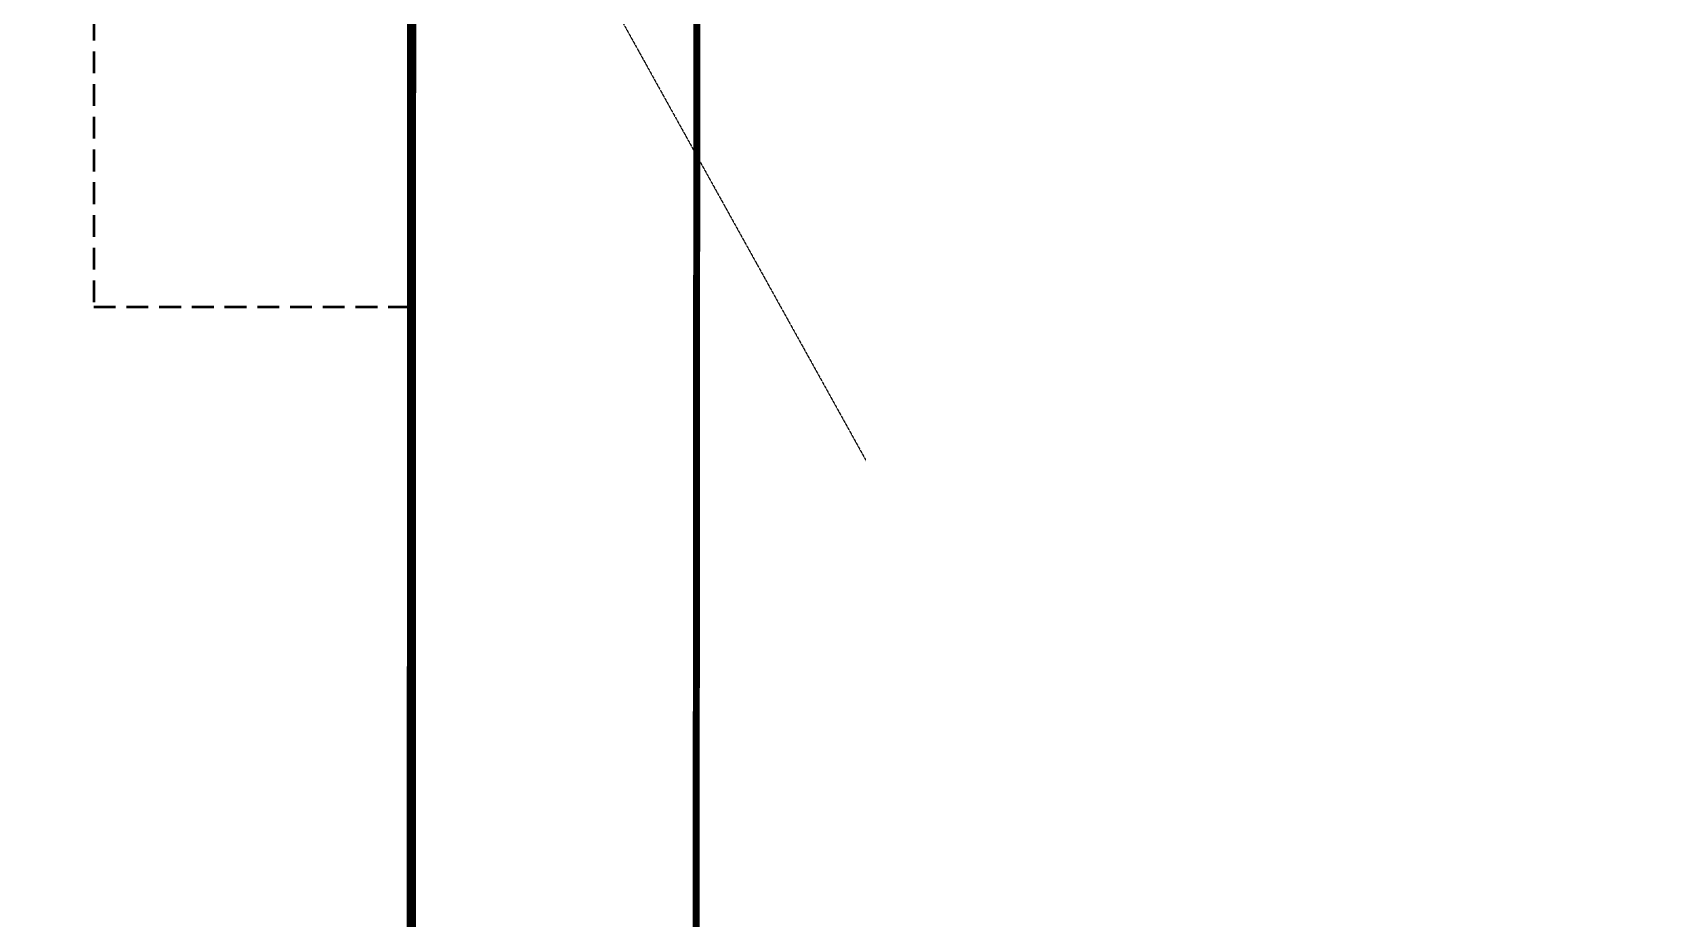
# Model space of a CAD drawing. Header units: centimetres. Extents: x -6122352 to 6876996, y -1694241 to 2592194.
# Drawn here: x 6336 to 10969, y -34852 to -32314 of the extents above; entities that cross this region are included whole.
import ezdxf
from ezdxf.xclip import XClip

# ---------------------------------------------------------------- set-up
doc = ezdxf.new("R2010")
doc.units = ezdxf.units.CM
doc.header["$MEASUREMENT"] = 0
doc.header["$XCLIPFRAME"] = 2
doc.linetypes.add('DASHED2', pattern=[0.375, 0.25, -0.125])
doc.linetypes.add('XR-AR-END-SETTING OUT PLAN$0$23261-XR-AR-SI-GF$0$HIDDEN', pattern=[0.375, 0.25, -0.125])
for name, color, linetype in [('23585-XR-AR-BOUNDARY WALLS AND SETBACKS$0$setback', 7, 'XR-AR-END-SETTING OUT PLAN$0$23261-XR-AR-SI-GF$0$HIDDEN'), ('@MI-REF LAYER', 7, 'Continuous'), ('B_TH_4', 7, 'Continuous')]:
    doc.layers.add(name, color=color, linetype=linetype)
for name, color, linetype, lineweight in [('@ Foundations', 4, 'DASHED2', 50), ('A-ANNO-TEXT', 3, 'Continuous', 25), ('XR-AR-END-SETTING OUT PLAN$0$23585-XR-AR-END-GROUND FLOOR$0$A-GLAZ-SILL', 8, 'Continuous', 5), ('XR-AR-END-SETTING OUT PLAN$0$23585-XR-AR-END-GROUND FLOOR$0$A-GLAZ-WNDO', 232, 'Continuous', 9), ('XR-AR-END-SETTING OUT PLAN$0$23585-XR-AR-END-GROUND FLOOR$0$A-WALL', 7, 'Continuous', 30)]:
    doc.layers.add(name, color=color, linetype=linetype, lineweight=lineweight)
doc.styles.get("Standard").update_dxf_attribs({"font": 'arial.ttf'})
doc.dimstyles.new('LEADER', dxfattribs={"dimtxt": 0.18, "dimasz": 0.25, "dimexe": 0.18, "dimexo": 0.0625, "dimgap": 0.09, "dimtad": 0, "dimtih": 1, "dimtoh": 1, "dimdec": 4, "dimzin": 0, "dimdsep": 46, "dimtxsty": 'Standard', "dimblk": 'DOT', "dimcen": 0.09, "dimadec": 0, "dimazin": 0, "dimtfac": 1, "dimtdec": 4, "dimtofl": 0, "dimtmove": 0, "dimatfit": 3, "dimldrblk": 'DOT', "dimfxl": 1, "dimtolj": 1, "dimtzin": 0, "dimarcsym": 0})

# ---------------------------------------------------------------- blocks, each defined once
blk = doc.blocks.new('23585-XR-AR-BOUNDARY WALLS AND SETBACKS')
at = {"layer": '23585-XR-AR-BOUNDARY WALLS AND SETBACKS$0$setback', "ltscale": 40, "const_width": 0.05}
blk.add_lwpolyline([(496450.1166039872, 2768902.654816253), (496435.739399212, 2768915.828395682), (496431.5844285272, 2768911.293928354), (496427.5310491073, 2768906.870150816), (496423.477649108, 2768902.446350815), (496419.4242262879, 2768898.02272591), (496415.3708491076, 2768893.598950814), (496411.2143615309, 2768889.062660108), (496425.5918737933, 2768875.889272825), (496429.7479994969, 2768880.425195873), (496433.80140178, 2768884.848998366), (496437.8550515898, 2768889.272852725), (496441.9084017799, 2768893.696598366), (496445.9618017811, 2768898.120398366)], close=True, dxfattribs=at)
blk = doc.blocks.new('A$C9d9485f6')
at = {"layer": 'A-ANNO-TEXT', "rotation": 312.4881850805905}
blk.add_blockref('23585-XR-AR-BOUNDARY WALLS AND SETBACKS', (-2377088.534775567, -1504219.252137818), dxfattribs=at)
blk = doc.blocks.new('XR-AR-END-SETTING OUT PLAN')
at = {"layer": 'XR-AR-END-SETTING OUT PLAN$0$23585-XR-AR-END-GROUND FLOOR$0$A-GLAZ-SILL', "color": 8}
blk.add_line((3250.293349877, 17540.34097003937), (3250.10262234509, 14849.99877500534), dxfattribs=at)
at = {"layer": 'XR-AR-END-SETTING OUT PLAN$0$23585-XR-AR-END-GROUND FLOOR$0$A-GLAZ-WNDO', "color": 8}
for p, q in [((3000.293349280953, 17540.3409705162), (3000.102621987462, 14849.99877643585)), ((3150.102621391416, 14849.99877738953), (3150.293349221349, 17540.34097099304)), ((3150.102552130818, 16677.16475534439), (3000.102551653981, 16677.16475582123)), ((3150.103230431676, 15777.16475534439), (3000.103229954839, 15777.16475534439)), ((3150.103230431676, 15727.16475486755), (3000.103229954839, 15727.16475582123)), ((3150.102621510625, 14899.99877643585), (3000.102621987462, 14899.99877595901)), ((3000.102621987462, 14849.99877643585), (3250.10262234509, 14849.99877500534))]:
    blk.add_line(p, q, dxfattribs=at)
for points in [[(3050.102551832795, 16677.16475486755), (3050.103230193257, 15777.16475582123)], [(3050.103229895234, 15727.16475582123), (3050.102622106671, 14899.99877643585)]]:
    blk.add_lwpolyline(points, dxfattribs=at)
at = {"layer": 'XR-AR-END-SETTING OUT PLAN$0$23585-XR-AR-END-GROUND FLOOR$0$A-WALL', "color": 8}
blk.add_lwpolyline([(3000.102068737149, 12899.99910259247), (3250.103869214654, 12899.99910211563), (3250.103198900819, 13749.9988026619), (3250.102675631642, 14849.99877595901), (3000.10211391747, 14849.99877595901)], close=True, dxfattribs=at)
blk = doc.blocks.new('END UNIT')
at = {"xscale": 0.001, "yscale": 0.001, "zscale": 0.001}
blk.add_blockref('XR-AR-END-SETTING OUT PLAN', (-9.150201729830158, 0), dxfattribs=at)
blk = doc.blocks.new('TH_4')
at = {"xscale": -1}
blk.add_blockref('END UNIT', (495826.3053798428, 2769130.514097063), dxfattribs=at)
blk = doc.blocks.new('A$C780da55d')
at = {"layer": 'B_TH_4', "xscale": 1.000039159572381, "yscale": 1.000039159572381, "zscale": 1.000039159572381}
blk.add_blockref('TH_4', (-495814.0704651335, -2769239.302089663), dxfattribs=at)
blk = doc.blocks.new('23585-XR-AR-MALDIVE-2$0$TH_4')
blk.add_blockref('A$C780da55d', (495794.655359471, 2769130.864096801))
at = {"layer": '@ Foundations', "linetype": 'DASHED2', "ltscale": 0.25}
blk.add_lwpolyline([(495831.2804292943, 2769142.764569025), (495833.3804292943, 2769142.764569025), (495833.3804292943, 2769145.464569025), (495831.2804292943, 2769145.464569025)], close=True, dxfattribs=at)
blk = doc.blocks.new('_Dot')
at = {"color": 0, "linetype": 'ByBlock', "lineweight": -2}
blk.add_line((-0.5, 0), (-1, 0), dxfattribs=at)
at = {"color": 0, "linetype": 'ByBlock', "const_width": 0.5}
blk.add_lwpolyline([(-0.25, 0, 1), (0.25, 0, 1)], format="xyb", close=True, dxfattribs=at)

msp = doc.modelspace()

# ---------------------------------------------------------------- hatches: boundary and pattern name
at = {"layer": '@MI-REF LAYER'}
h = msp.add_hatch(dxfattribs=at)
h.set_pattern_fill('ANSI31', color=256, scale=1999.999998458916, angle=186.7183412143764)
h.set_pattern_definition([(231.7183412143764, (-2377109729.195271, -1504175463.930205), (196.2436825049419, -154.8819453021617), [])])
h.paths.add_polyline_path([(43738.68073460458, -23655.90952470124), (43736.25648319626, -37929.51737877565), (37486.01097863109, -37928.44418349574), (37486.197243826, -37627.81458012816), (13684.76385099723, -37623.72777045512), (13684.84687722102, -37924.35742077498), (7434.601372835674, -37923.28422825205), (7437.096943610057, -23649.45334290319)])

# ---------------------------------------------------------------- block references
at = {"layer": '@MI-REF LAYER', "xscale": 1000, "yscale": 1000, "zscale": 1000}
msp.add_blockref('A$C9d9485f6', (-23958.95045533385, 48155.57226163784), dxfattribs=at)

# ---------------------------------------------------------------- next in the draw order: block references
at = {"layer": '@MI-REF LAYER'}
ref = msp.add_blockref('23585-XR-AR-MALDIVE-2$0$TH_4', (496315359.3231163, 2769027187.440401), dxfattribs=dict(at, xscale=1000, yscale=1000, zscale=1000, rotation=179.9901620673911))
XClip(ref).set_block_clipping_path([(495793.2153157629, 2769154.4444269473), (495793.2173948847, 2769130.5145464716), (495835.2580214902, 2769130.5142366327), (495835.25754821487, 2769154.44424064), (495826.3056661505, 2769154.414231853), (495820.30566120474, 2769154.4142318536), (495814.3055188013, 2769154.4143793155), (495808.30551642505, 2769154.4143793155), (495802.30551159196, 2769154.414379318)])

# ---------------------------------------------------------------- next in the draw order: linework, layer by layer
at = {"layer": '@MI-REF LAYER', "const_width": 5}
msp.add_lwpolyline([(43738.65846700972, -23655.68647766218), (43736.3707715126, -37929.51739833178), (37486.01097861192, -37928.44418374942), (37486.19724531186, -37627.81457926358), (13684.7638511035, -37623.72777036965), (13684.84687715578, -37924.35742079547), (7434.601372811749, -37923.28422822593), (7437.096943796291, -23649.45334273261)], close=True, dxfattribs=at)

# ---------------------------------------------------------------- next in the draw order: wipeouts: each hides what was drawn before it
at = {"color": 10}
msp.add_wipeout([(43738.68073460458, -23655.909524701237), (43736.25648319626, -37929.51737877564), (37486.010978631086, -37928.44418349573), (37486.197243826, -37627.81458012815), (13684.763850997228, -37623.72777045512), (13684.846877221024, -37924.35742077497), (7434.601372835674, -37923.28422825205), (7437.096943610057, -23649.453342903194)], dxfattribs=at).dxf.layer = '@MI-REF LAYER'

# ---------------------------------------------------------------- next in the draw order: linework, layer by layer
at = {"layer": '@MI-REF LAYER', "color": 1, "const_width": 19.99999999999999}
msp.add_lwpolyline([(4572.265560191201, -41909.35826048387), (8234.699483755801, -38630.33821127684), (8244.538270575751, -25754.69250089318), (8949.033435192448, -25753.98951149006), (8244.538270575751, -25754.69250089318), (8242.210950194707, -22444.0214797439), (4521.340770562556, -18215.36748148876)], dxfattribs=at)

# ---------------------------------------------------------------- next in the draw order: leaders
at = {"layer": '@MI-REF LAYER', "linetype": 'DASHED2'}
msp.add_leader([(6018.582567712905, -28669.84006908866, 157.4610399852849), (8726.202625158568, -33544.11085795476, 157.4610399852849)], dimstyle='LEADER', dxfattribs=at)

# ---------------------------------------------------------------- next in the draw order: wipeouts: each hides what was drawn before it
at = {"color": 10}
msp.add_wipeout([(15909.757015057516, -31451.774803935732), (8724.033361883576, -31450.535797214827), (8723.464081678958, -34752.12466730612), (15909.187735246513, -34753.36367283137), (15909.757014704426, -31451.774804239663)], dxfattribs=at).dxf.layer = '@MI-REF LAYER'

doc.saveas('drawing.dxf')
